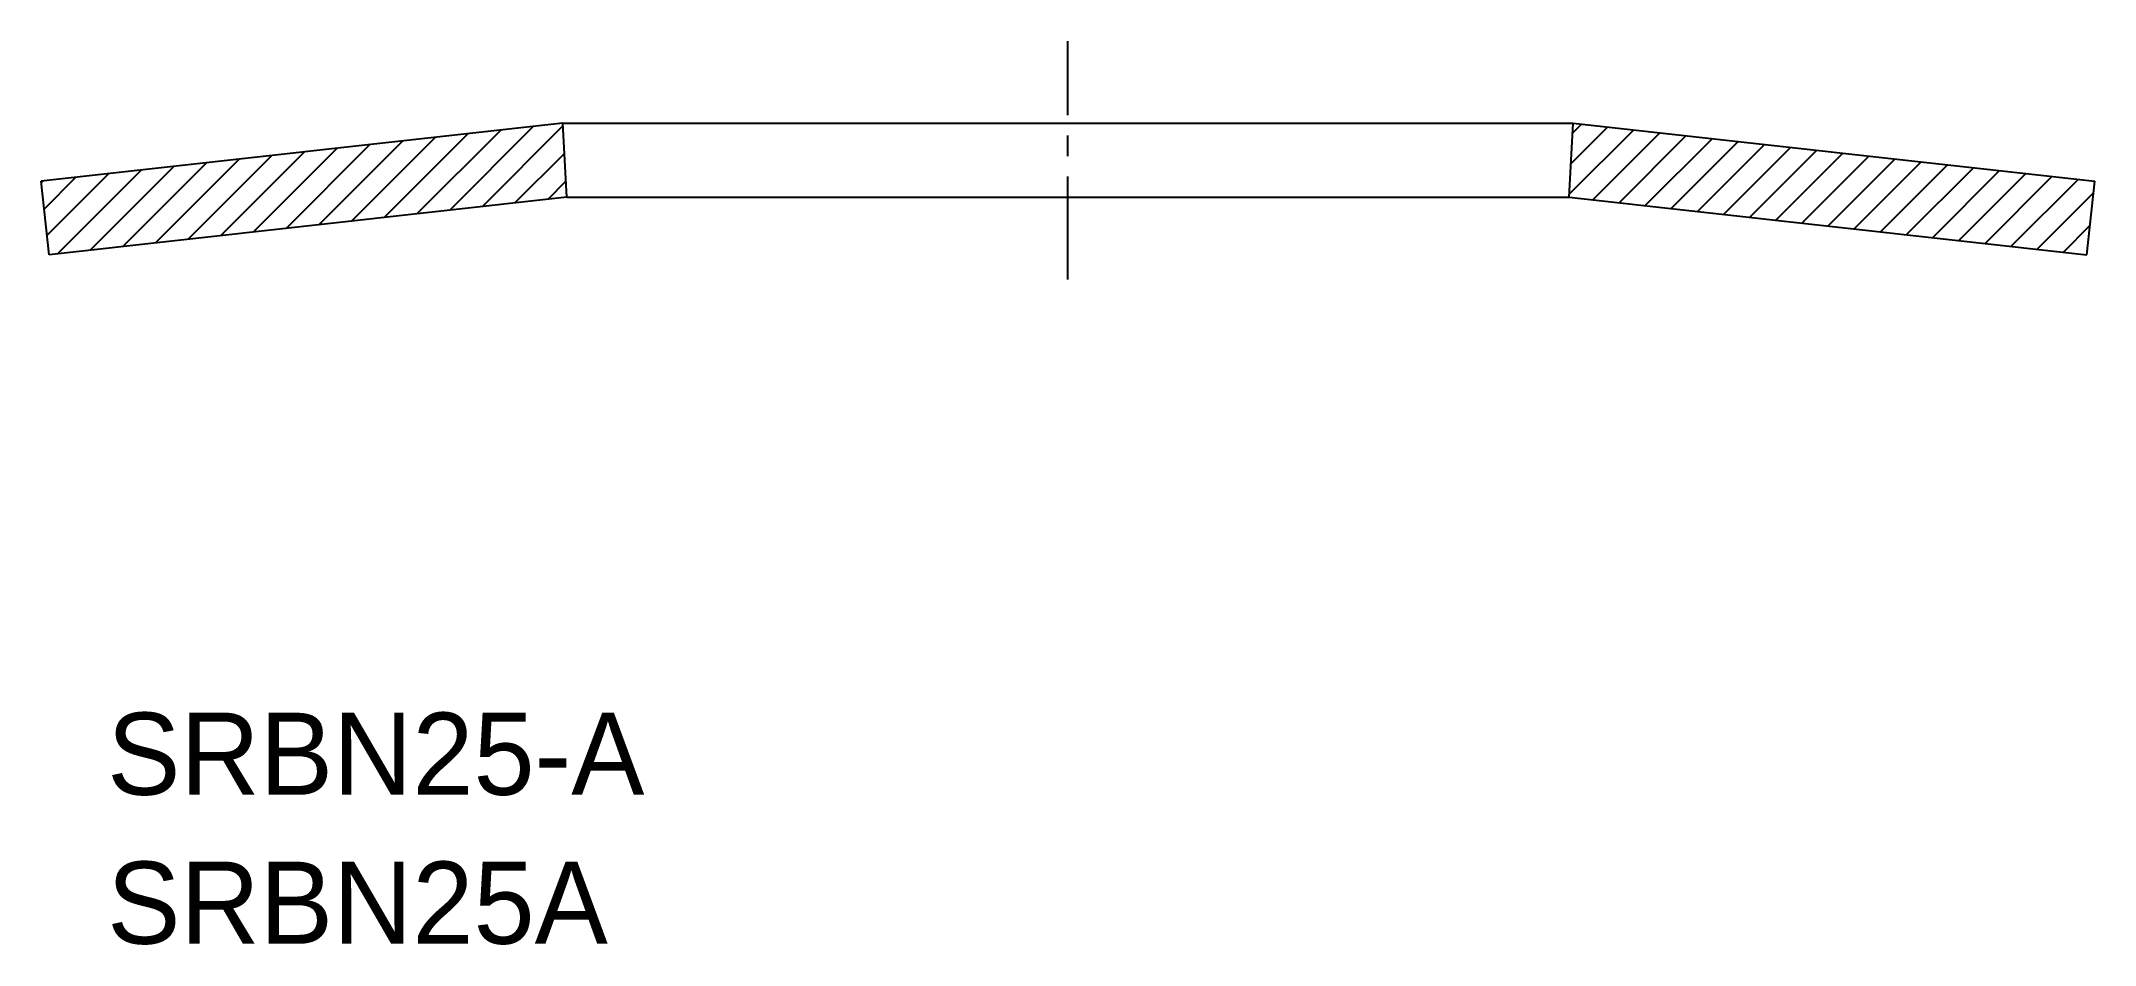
# Model space of a CAD drawing. Extents: x 127.3 to 152.3, y 139.9 to 150.9.
import ezdxf

# ---------------------------------------------------------------- set-up
doc = ezdxf.new("R2010")
doc.units = 0
doc.linetypes.add('CENTER', pattern=[2, 1.25, -0.25, 0.25, -0.25])
doc.layers.get('0').update_dxf_attribs({"linetype": 'CONTINUOUS'})
doc.layers.add('CENTER', color=1, linetype='CENTER')

# ---------------------------------------------------------------- blocks, each defined once
blk = doc.blocks.new('*X2')
at = {"color": 0, "linetype": 'CONTINUOUS'}
for p, q in [((145.882, 149.064), (146.666, 149.848)), ((145.903, 149.438), (146.347, 149.883)), ((145.923, 149.813), (146.029, 149.918)), ((146.169, 148.997), (146.984, 149.812)), ((146.487, 148.962), (147.302, 149.777)), ((146.805, 148.926), (147.62, 149.741)), ((147.123, 148.891), (147.938, 149.706)), ((147.442, 148.856), (148.257, 149.671)), ((147.76, 148.82), (148.575, 149.635)), ((148.078, 148.785), (148.893, 149.6)), ((148.396, 148.75), (149.211, 149.565)), ((148.714, 148.714), (149.529, 149.529)), ((149.033, 148.679), (149.848, 149.494)), ((149.351, 148.644), (150.166, 149.459)), ((149.669, 148.608), (150.484, 149.423)), ((149.987, 148.573), (150.802, 149.388)), ((150.305, 148.538), (151.12, 149.353)), ((150.624, 148.502), (151.438, 149.317)), ((150.942, 148.467), (151.757, 149.282)), ((151.26, 148.431), (152.075, 149.246)), ((151.578, 148.396), (152.264, 149.082)), ((151.896, 148.361), (152.219, 148.684))]:
    blk.add_line(p, q, dxfattribs=at)
blk = doc.blocks.new('*X3')
at = {"color": 0, "linetype": 'CONTINUOUS'}
for p, q in [((131.061, 148.738), (132.079, 149.757)), ((131.458, 148.782), (132.477, 149.801)), ((131.856, 148.827), (132.875, 149.845)), ((132.254, 148.871), (133.272, 149.889)), ((132.652, 148.915), (133.632, 149.896)), ((129.072, 148.517), (130.091, 149.536)), ((129.47, 148.561), (130.488, 149.58)), ((129.867, 148.606), (130.886, 149.624)), ((130.265, 148.65), (131.284, 149.669)), ((130.663, 148.694), (131.681, 149.713)), ((133.049, 148.959), (133.651, 149.561)), ((127.318, 148.885), (127.704, 149.271)), ((127.354, 148.567), (128.102, 149.315)), ((127.481, 148.34), (128.5, 149.359)), ((127.879, 148.385), (128.897, 149.403)), ((128.276, 148.429), (129.295, 149.448)), ((128.674, 148.473), (129.693, 149.492)), ((127.283, 149.203), (127.306, 149.227)), ((133.447, 149.003), (133.669, 149.226))]:
    blk.add_line(p, q, dxfattribs=at)

msp = doc.modelspace()

# ---------------------------------------------------------------- linework, layer by layer
at = {"color": 7, "linetype": 'CONTINUOUS'}
for p, q in [((133.63, 149.929), (127.281, 149.224)), ((133.63, 149.929), (145.93, 149.929)), ((133.68, 149.029), (133.63, 149.929)), ((145.88, 149.029), (145.93, 149.929)), ((145.93, 149.929), (152.279, 149.224)), ((127.38, 148.329), (127.281, 149.224)), ((133.68, 149.029), (127.38, 148.329)), ((133.68, 149.029), (145.88, 149.029)), ((145.88, 149.029), (152.18, 148.329)), ((152.18, 148.329), (152.279, 149.224))]:
    msp.add_line(p, q, dxfattribs=at)
at = {"layer": 'CENTER', "color": 1, "linetype": 'CENTER'}
msp.add_line((139.78, 148.029), (139.78, 150.929), dxfattribs=at)

# ---------------------------------------------------------------- block references
at = {"color": 7, "linetype": 'CONTINUOUS'}
for name in ['*X3', '*X2']:
    msp.add_blockref(name, (0, 0), dxfattribs=at)

# ---------------------------------------------------------------- texts
for s, p in [('SRBN25-A', (128.085, 141.755)), ('SRBN25A', (128.085, 139.942))]:
    msp.add_text(s, height=1).set_placement(p)

doc.saveas('drawing.dxf')
